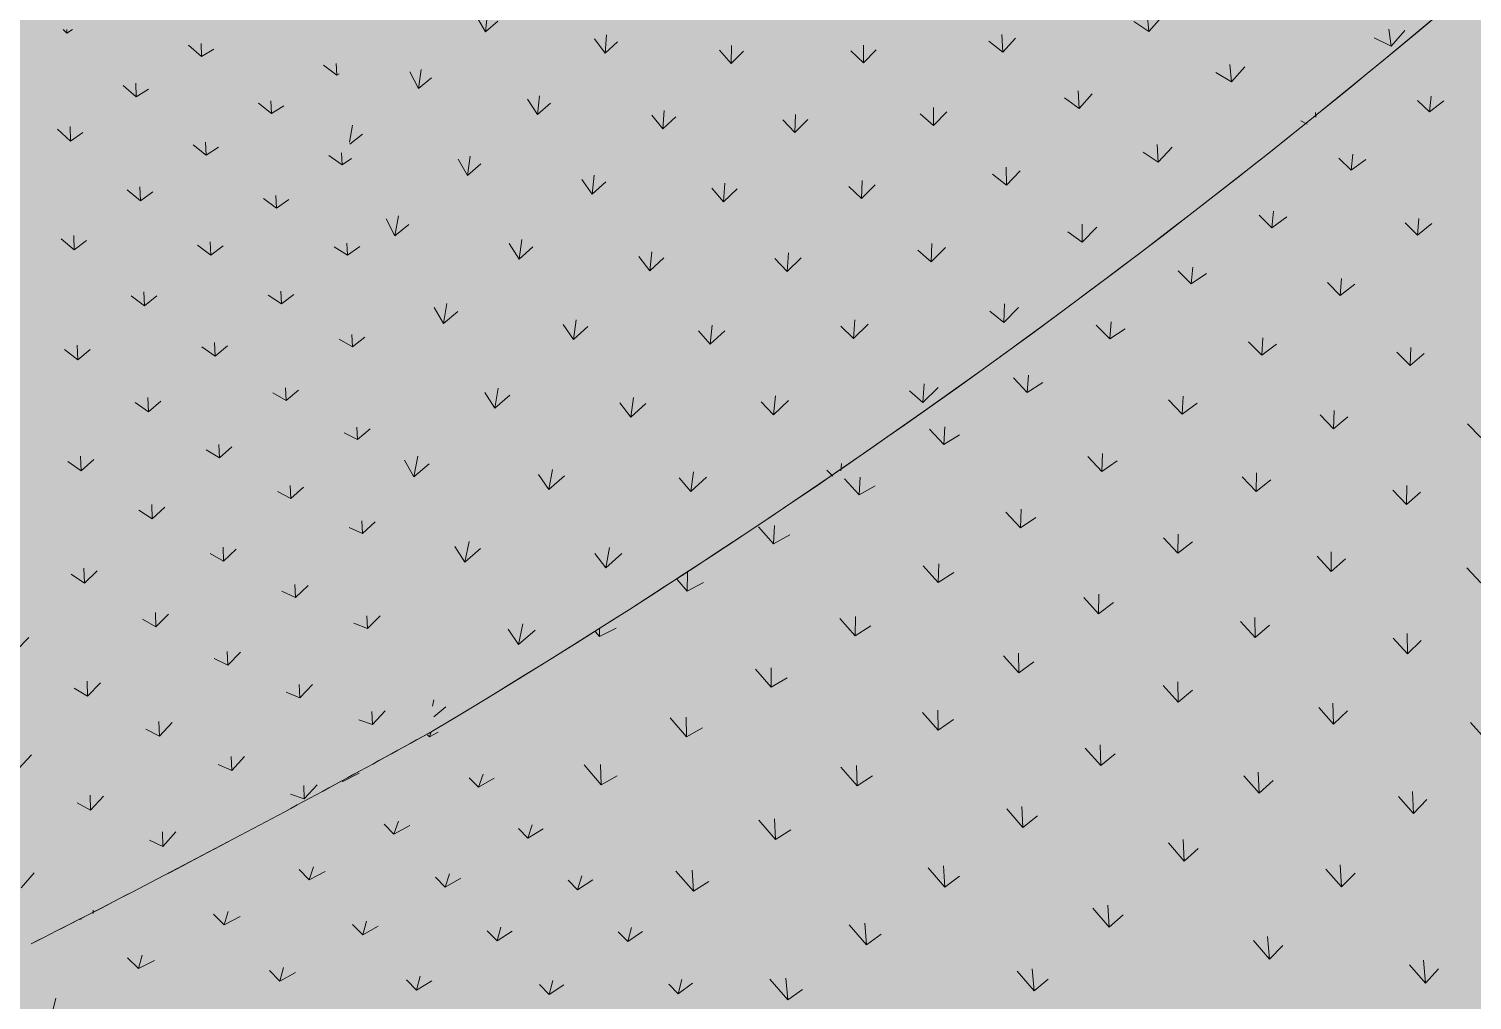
# Model space of a CAD drawing. Header units: millimetres. Extents: x 15878 to 679837, y -72324 to 391440.
# Drawn here: x 443105 to 446838, y 28008 to 30522 of the extents above; entities that cross this region are included whole.
import ezdxf

# ---------------------------------------------------------------- set-up
doc = ezdxf.new("R2010")
doc.units = ezdxf.units.MM
for name, color, linetype, lineweight in [('A-DETL-GENF', 92, 'Continuous', 5), ('A-FLOR', 192, 'Continuous', 5), ('A-FLOR-PATT', 8, 'Continuous', 5)]:
    doc.layers.add(name, color=color, linetype=linetype, lineweight=lineweight)

# ---------------------------------------------------------------- blocks, each defined once
blk = doc.blocks.new('FP_1044-E_V_A_ Plan')
at = {"layer": 'A-FLOR-PATT'}
for p, q in [((95406.8, 30510.6), (95397.2, 30519.8)), ((95406.8, 30510.6), (95406.5, 30519.8)), ((95406.8, 30510.6), (95421.6, 30519.8)), ((95755.4, 30450.2), (95721.6, 30479.4)), ((95755.4, 30450.2), (95753.8, 30483.9)), ((95755.4, 30450.2), (95787, 30468.7)), ((96104.9, 30401.5), (96070.8, 30427.4)), ((96104.9, 30401.5), (96103.1, 30432)), ((96104.9, 30401.5), (96111.1, 30405)), ((95586.4, 30345.6), (95552.6, 30375.4)), ((95586.4, 30345.6), (95585, 30381)), ((95586.4, 30345.6), (95618.2, 30365.9)), ((95936.5, 30302.9), (95902.5, 30329.5)), ((95936.5, 30302.9), (95934.8, 30335.2)), ((95936.5, 30302.9), (95968.2, 30322.2)), ((95416.5, 30231.4), (95382.7, 30262)), ((95416.5, 30231.4), (95415.2, 30268.6)), ((95416.5, 30231.4), (95448.4, 30253.5)), ((95767.3, 30194.6), (95733.3, 30221.8)), ((95767.3, 30194.6), (95765.7, 30228.6)), ((95767.3, 30194.6), (95799.1, 30215.6)), ((96118.7, 30170.1), (96116.9, 30201)), ((96118.7, 30170.1), (96084.5, 30193.9)), ((96118.7, 30170.1), (96143.4, 30185.7)), ((95597.1, 30076.7), (95563.1, 30104.7)), ((95597.1, 30076.7), (95595.7, 30112.5)), ((95597.1, 30076.7), (95629.1, 30099.5)), ((95949.3, 30057.9), (95947.6, 30090.6)), ((95949.3, 30057.9), (95915.1, 30082.5)), ((95949.3, 30057.9), (95981.2, 30079.7)), ((95425.8, 29949.5), (95391.9, 29978.1)), ((95425.8, 29949.5), (95424.6, 29987)), ((95425.8, 29949.5), (95458, 29974.1)), ((95778.9, 29936.2), (95744.7, 29961.5)), ((95778.9, 29936.2), (95777.4, 29970.6)), ((95778.9, 29936.2), (95810.9, 29959.8)), ((96132.3, 29935.8), (96098, 29957.6)), ((96132.3, 29935.8), (96130.6, 29967)), ((96132.3, 29935.8), (96164.2, 29958.3)), ((95607.5, 29805.1), (95573.3, 29831.1)), ((95607.5, 29805.1), (95606.1, 29841.3)), ((95607.5, 29805.1), (95639.7, 29830.4)), ((95961.8, 29810.1), (95927.5, 29832.6)), ((95961.8, 29810.1), (95960.2, 29843.1)), ((95961.8, 29810.1), (95993.9, 29834.4)), ((96145.7, 29698.6), (96111.2, 29718.4)), ((96145.7, 29698.6), (96144, 29730.3)), ((96145.7, 29698.6), (96177.8, 29723.7)), ((95434.9, 29664.9), (95400.8, 29691.6)), ((95434.9, 29664.9), (95433.7, 29702.8)), ((95434.9, 29664.9), (95467.3, 29691.9)), ((95790.3, 29675), (95755.9, 29698.3)), ((95790.3, 29675), (95788.8, 29709.8)), ((95790.3, 29675), (95822.5, 29701.1)), ((95617.6, 29530.8), (95616.3, 29567.3)), ((95974.1, 29559.5), (95939.6, 29580)), ((95974.1, 29559.5), (95972.5, 29592.8)), ((95974.1, 29559.5), (96006.4, 29586.3)), ((95617.6, 29530.8), (95583.3, 29554.8)), ((95617.6, 29530.8), (95650.1, 29558.5)), ((96158.9, 29458.6), (96124.2, 29476.4)), ((96158.9, 29458.6), (96157.1, 29490.6)), ((96158.9, 29458.6), (96191.1, 29486.2)), ((95801.4, 29411.1), (95766.9, 29432.4)), ((95801.4, 29411.1), (95800, 29446.2)), ((95801.4, 29411.1), (95833.9, 29439.6)), ((95443.7, 29377.6), (95409.4, 29402.4)), ((95443.7, 29377.6), (95442.5, 29415.8)), ((95443.7, 29377.6), (95476.4, 29407)), ((95986.2, 29306), (95951.5, 29324.6)), ((95986.2, 29306), (95984.6, 29339.8)), ((95986.2, 29306), (96018.7, 29335.3)), ((95627.5, 29253.7), (95592.9, 29275.8)), ((95627.5, 29253.7), (95626.2, 29290.6)), ((95627.5, 29253.7), (95660.2, 29283.9)), ((96171.8, 29215.8), (96136.9, 29231.5)), ((96171.8, 29215.8), (96170.1, 29248.1)), ((96171.8, 29215.8), (96204.2, 29245.9)), ((95812.3, 29144.3), (95777.6, 29163.7)), ((95812.3, 29144.3), (95810.9, 29179.9)), ((95812.3, 29144.3), (95845, 29175.3)), ((95452.2, 29087.5), (95451.1, 29126.1)), ((95452.2, 29087.5), (95485.1, 29119.3)), ((95452.2, 29087.5), (95417.6, 29110.4)), ((95998, 29049.7), (95996.5, 29083.9)), ((95998, 29049.7), (96030.7, 29081.5)), ((95998, 29049.7), (95963.1, 29066.3)), ((95637, 28973.9), (95635.8, 29011.1)), ((95637, 28973.9), (95670, 29006.5)), ((95637, 28973.9), (95602.3, 28994.1)), ((96184.5, 28970.1), (96149.5, 28983.9)), ((96184.5, 28970.1), (96182.8, 29002.8)), ((96184.5, 28970.1), (96217.2, 29002.7)), ((95275.5, 28912.7), (95308.7, 28946.1)), ((95822.9, 28874.8), (95821.5, 28910.7)), ((95822.9, 28874.8), (95855.8, 28908.3)), ((95822.9, 28874.8), (95788, 28892.3)), ((95460.4, 28794.8), (95459.3, 28833.7)), ((95460.4, 28794.8), (95493.6, 28829)), ((96009.6, 28790.6), (96008, 28825.1)), ((96009.6, 28790.6), (96042.5, 28824.9)), ((95460.4, 28794.8), (95425.6, 28815.8)), ((96009.6, 28790.6), (95974.5, 28805.3)), ((96197, 28721.5), (96195.3, 28754.6)), ((96197, 28721.5), (96229.8, 28756.7)), ((95646.3, 28691.3), (95611.4, 28709.6)), ((95646.3, 28691.3), (95645.1, 28728.9)), ((95646.3, 28691.3), (95679.5, 28726.4)), ((96197, 28721.5), (96161.8, 28733.3)), ((95282.2, 28607.2), (95315.7, 28643)), ((95833.2, 28602.5), (95831.9, 28638.8)), ((95833.2, 28602.5), (95866.4, 28638.5)), ((95833.2, 28602.5), (95798.1, 28618.1)), ((96020.9, 28528.8), (96019.4, 28563.6)), ((96020.9, 28528.8), (96054, 28565.6)), ((95468.3, 28499.3), (95467.2, 28538.6)), ((95468.3, 28499.3), (95501.8, 28535.9)), ((96020.9, 28528.8), (95985.6, 28541.4)), ((95468.3, 28499.3), (95433.3, 28518.4)), ((95655.3, 28406), (95620.2, 28422.4)), ((95655.3, 28406), (95654.2, 28444)), ((95655.3, 28406), (95688.8, 28443.5)), ((95288.6, 28299.1), (95322.4, 28337.2)), ((95475.1, 28232.6), (95474.9, 28240.8)), ((95444.1, 28216.7), (95440.7, 28218.4))]:
    blk.add_line(p, q, dxfattribs=at)
blk = doc.blocks.new('FP_1045-E_V_A_ Plan')
at = {"layer": 'A-FLOR-PATT'}
for p, q in [((96489.8, 30514), (96465.5, 30555)), ((96489.8, 30514), (96494.9, 30562.3)), ((96489.8, 30514), (96521.6, 30541.6)), ((98205.7, 30515.2), (98166.5, 30540.4)), ((98205.7, 30515.2), (98201.3, 30559.3)), ((98205.7, 30515.2), (98238.8, 30552.6)), ((96798.9, 30458.3), (96802.2, 30505.8)), ((97827.8, 30461.7), (97825.3, 30506.6)), ((98832.4, 30477.2), (98826.1, 30520.8)), ((98832.4, 30477.2), (98867.6, 30517.8)), ((96798.9, 30458.3), (96771.7, 30495.9)), ((96798.9, 30458.3), (96831, 30488.2)), ((97124.8, 30432), (97094.7, 30466.3)), ((97124.8, 30432), (97126.2, 30478.6)), ((97124.8, 30432), (97157.1, 30463.9)), ((97467.6, 30433.5), (97434.6, 30464.7)), ((97467.6, 30433.5), (97467.1, 30479.3)), ((97467.6, 30433.5), (97500.2, 30467.4)), ((97827.8, 30461.7), (97791.7, 30489.8)), ((97827.8, 30461.7), (97860.6, 30497.4)), ((98832.4, 30477.2), (98788.6, 30498.4)), ((98419.2, 30384.7), (98414.9, 30429.1)), ((96316.6, 30367.2), (96293.7, 30410.3)), ((96316.6, 30367.2), (96323.6, 30416.8)), ((96316.6, 30367.2), (96349.6, 30394.7)), ((98419.2, 30384.7), (98378.5, 30408.7)), ((98419.2, 30384.7), (98454, 30423.7)), ((98024.8, 30315.9), (98022.4, 30361.1)), ((98024.8, 30315.9), (98059.2, 30353.2)), ((96624.1, 30299.9), (96598.4, 30339.4)), ((96624.1, 30299.9), (96629.3, 30348.6)), ((96624.1, 30299.9), (96657.4, 30329.5)), ((97648.5, 30271.8), (97648.1, 30317.8)), ((98024.8, 30315.9), (97987.2, 30342.7)), ((96948.5, 30262.5), (96919.9, 30298.6)), ((96948.5, 30262.5), (96951.9, 30310.3)), ((96948.5, 30262.5), (96982.1, 30294.2)), ((97289.9, 30253.5), (97258.4, 30286.4)), ((97289.9, 30253.5), (97291.4, 30300.4)), ((97289.9, 30253.5), (97323.7, 30287.2)), ((97648.5, 30271.8), (97614, 30301.6)), ((97648.5, 30271.8), (97682.6, 30307.3)), ((98614.7, 30274.8), (98598.5, 30283.6)), ((98637.6, 30293.2), (98636.5, 30305.4)), ((96138.3, 30228.5), (96146, 30272.6)), ((96139.1, 30223.3), (96171.2, 30248.9)), ((98229.5, 30176.9), (98190.5, 30202.4)), ((98229.5, 30176.9), (98227.3, 30222.3)), ((98229.5, 30176.9), (98265.6, 30215.8)), ((96442.9, 30142.5), (96418.7, 30184)), ((96442.9, 30142.5), (96450, 30192.5)), ((96442.9, 30142.5), (96477.4, 30172)), ((97837, 30117.1), (97836.7, 30163.3)), ((96765.7, 30093.9), (96738.6, 30131.9)), ((96765.7, 30093.9), (96771, 30142.9)), ((97462.5, 30082.4), (97464.1, 30129.6)), ((97837, 30117.1), (97801.1, 30145.5)), ((97837, 30117.1), (97872.7, 30154.3)), ((96765.7, 30093.9), (96800.5, 30125.4)), ((97105.5, 30074.3), (97075.5, 30109)), ((97105.5, 30074.3), (97108.9, 30122.4)), ((97105.5, 30074.3), (97140.5, 30107.8)), ((97462.5, 30082.4), (97429.5, 30114)), ((97462.5, 30082.4), (97497.9, 30117.9)), ((96255.4, 29986.1), (96232.7, 30029.6)), ((96255.4, 29986.1), (96264.4, 30037.4)), ((96255.4, 29986.1), (96291.1, 30015.4)), ((98033.1, 29969.3), (98033, 30015.8)), ((98033.1, 29969.3), (97995.8, 29996.5)), ((98033.1, 29969.3), (98070.5, 30008.2)), ((96576.4, 29926), (96550.8, 29966)), ((96576.4, 29926), (96583.6, 29976.3)), ((96576.4, 29926), (96612.4, 29957.5)), ((96914.5, 29895.7), (96919.9, 29945)), ((97269.8, 29893.6), (97273.4, 29942)), ((97642.5, 29918.6), (97608.2, 29948.8)), ((97642.5, 29918.6), (97644.2, 29966)), ((97642.5, 29918.6), (97679.5, 29955.8)), ((96914.5, 29895.7), (96886, 29932.2)), ((96914.5, 29895.7), (96950.8, 29929.1)), ((97269.8, 29893.6), (97238.4, 29926.9)), ((97269.8, 29893.6), (97306.4, 29929)), ((96380.9, 29758.9), (96356.8, 29800.9)), ((96380.9, 29758.9), (96390, 29810.5)), ((96380.9, 29758.9), (96418.1, 29790.2)), ((97830.2, 29761.8), (97794.4, 29790.7)), ((97830.2, 29761.8), (97832, 29809.6)), ((97830.2, 29761.8), (97868.7, 29800.7)), ((96717.2, 29717.6), (96690.2, 29756.1)), ((96717.2, 29717.6), (96724.5, 29768.2)), ((97070.7, 29705.2), (97076.2, 29754.8)), ((97441.5, 29720.4), (97445.2, 29769)), ((97441.5, 29720.4), (97479.7, 29757.5)), ((96717.2, 29717.6), (96754.7, 29751)), ((97070.7, 29705.2), (97040.8, 29740.3)), ((97070.7, 29705.2), (97108.5, 29740.5)), ((97441.5, 29720.4), (97408.8, 29752.3)), ((97620.8, 29554.5), (97624.6, 29603.4)), ((96513.6, 29540), (96488.2, 29580.4)), ((96513.6, 29540), (96522.8, 29591.9)), ((96513.6, 29540), (96552.3, 29573.3)), ((96865.2, 29517.1), (96872.6, 29568)), ((97234.2, 29522.4), (97239.8, 29572.3)), ((97620.8, 29554.5), (97586.6, 29585)), ((97620.8, 29554.5), (97660.5, 29593.3)), ((96865.2, 29517.1), (96836.9, 29554.1)), ((96865.2, 29517.1), (96904.2, 29552.4)), ((97234.2, 29522.4), (97202.9, 29556.1)), ((97234.2, 29522.4), (97273.5, 29559.5)), ((96304, 29362.7), (96280, 29405.2)), ((96304, 29362.7), (96315, 29416)), ((96304, 29362.7), (96343.7, 29396)), ((96653.5, 29329.3), (96662.9, 29381.5)), ((97388.3, 29363.6), (97372.5, 29379.4)), ((97408.6, 29377.4), (97410.8, 29397.2)), ((96653.5, 29329.3), (96626.8, 29368.2)), ((96653.5, 29329.3), (96693.7, 29364.5)), ((97020.5, 29324.5), (96990.8, 29360)), ((97020.5, 29324.5), (97028, 29375.6)), ((97020.5, 29324.5), (97061, 29361.6)), ((96435.8, 29141.5), (96447, 29195)), ((96435.8, 29141.5), (96410.6, 29182.3)), ((96435.8, 29141.5), (96477.1, 29176.7)), ((96800.7, 29126.5), (96772.6, 29163.9)), ((96800.7, 29126.5), (96810.1, 29179)), ((96800.7, 29126.5), (96842.4, 29163.7)), ((96574.9, 28928.4), (96586.2, 28982.3)), ((96574.9, 28928.4), (96548.3, 28967.8)), ((96574.9, 28928.4), (96617.7, 28965.6)), ((96352.3, 28768.4), (96356.3, 28785.4)), ((96356.3, 28741.2), (96387, 28767.3))]:
    blk.add_line(p, q, dxfattribs=at)
blk = doc.blocks.new('FP_1055-E_V_A_ Plan')
at = {"layer": 'A-FLOR-PATT'}
for p, q in [((96344.4, 28689.8), (96339.4, 28695)), ((96344.4, 28689.8), (96366.9, 28701.7)), ((96344.4, 28689.8), (96348.3, 28699.9)), ((96120.9, 28574), (96162.9, 28595.6)), ((96120.9, 28574), (96120.2, 28574.8)), ((96120.9, 28574), (96121.5, 28575.5)), ((96471.3, 28559), (96447.4, 28583.7)), ((96471.3, 28559), (96483.4, 28592.7)), ((96471.3, 28559), (96512.2, 28582.1)), ((96252.7, 28437.6), (96227.9, 28463.3)), ((96252.7, 28437.6), (96264.3, 28471.6)), ((96252.7, 28437.6), (96293.8, 28460.1)), ((96599.1, 28427), (96575, 28451.9)), ((96599.1, 28427), (96610.4, 28461.6)), ((96599.1, 28427), (96639.1, 28451.3)), ((96033.5, 28319.1), (96007.7, 28345.7)), ((96033.5, 28319.1), (96044.5, 28353.4)), ((96033.5, 28319.1), (96074.7, 28341.1)), ((96385.6, 28300.1), (96396.3, 28334.9)), ((96385.6, 28300.1), (96360.6, 28326)), ((96385.6, 28300.1), (96425.6, 28323.6)), ((96727.8, 28293.9), (96703.6, 28318.9)), ((96727.8, 28293.9), (96738.4, 28329.4)), ((96727.8, 28293.9), (96766.9, 28319.2)), ((95813.4, 28203.3), (95786.5, 28230.6)), ((95813.4, 28203.3), (95823.7, 28237.7)), ((95813.4, 28203.3), (95854.8, 28224.8)), ((96172, 28177), (96145.9, 28203.7)), ((96172, 28177), (96182, 28212)), ((96172, 28177), (96212, 28199.8)), ((96519.5, 28161.7), (96494.3, 28187.7)), ((96519.5, 28161.7), (96529.3, 28197.3)), ((96519.5, 28161.7), (96558.5, 28186.1)), ((96857.5, 28159.6), (96833.1, 28184.9)), ((96857.5, 28159.6), (96867.3, 28196)), ((96857.5, 28159.6), (96895.7, 28186)), ((95592.2, 28089.7), (95564.1, 28117.8)), ((95592.2, 28089.7), (95601.8, 28124.4)), ((95592.2, 28089.7), (95633.8, 28110.8)), ((95957.9, 28057.1), (95930.7, 28084.6)), ((95957.9, 28057.1), (95967.2, 28092.2)), ((95957.9, 28057.1), (95998.1, 28079.4)), ((96311.6, 28034.1), (96285.3, 28061)), ((96311.6, 28034.1), (96320.6, 28069.7)), ((96311.6, 28034.1), (96350.5, 28057.7)), ((96654.4, 28022.3), (96629, 28048.5)), ((96654.4, 28022.3), (96663.4, 28058.6)), ((96654.4, 28022.3), (96692.4, 28047.6)), ((96988.1, 28024.2), (96963.6, 28049.6)), ((96988.1, 28024.2), (96997.2, 28061.4)), ((96988.1, 28024.2), (97025.4, 28051.6)), ((95369.8, 27978.1), (95378.7, 28013.1))]:
    blk.add_line(p, q, dxfattribs=at)
blk = doc.blocks.new('FP_1056-E_V_A_ Plan')
at = {"layer": 'A-FLOR-PATT'}
for p, q in [((98931.1, 30306.6), (98900.3, 30336.4)), ((98931.1, 30306.6), (98936, 30347.8)), ((98931.1, 30306.6), (98968.7, 30335.2)), ((98728.8, 30155.7), (98697, 30186.6)), ((98728.8, 30155.7), (98733.4, 30197.3)), ((98728.8, 30155.7), (98767, 30183.8)), ((98523.5, 30007.1), (98490.6, 30039.5)), ((98523.5, 30007.1), (98527.7, 30049.4)), ((98523.5, 30007.1), (98562.2, 30034.8)), ((98900.7, 29988), (98868.2, 30019.8)), ((98900.7, 29988), (98904.1, 30031.2)), ((98900.7, 29988), (98937.8, 30017.5)), ((98315.3, 29861.5), (98319.2, 29904.6)), ((98315.3, 29861.5), (98281.5, 29895.5)), ((98315.3, 29861.5), (98354.5, 29888.6)), ((98700.6, 29831.5), (98667.2, 29864.8)), ((98700.6, 29831.5), (98703.7, 29875.6)), ((98700.6, 29831.5), (98738.4, 29860.7)), ((98104.4, 29719.3), (98069.6, 29755.1)), ((98104.4, 29719.3), (98108, 29763.1)), ((98104.4, 29719.3), (98144.1, 29745.7)), ((98497.7, 29676.9), (98500.5, 29721.9)), ((98497.7, 29676.9), (98463.2, 29712)), ((98497.7, 29676.9), (98535.9, 29705.7)), ((98881, 29650.7), (98846.9, 29685)), ((98881, 29650.7), (98883, 29696.7)), ((98881, 29650.7), (98917.8, 29681.6)), ((97890.9, 29580.7), (97855.1, 29618.3)), ((97890.9, 29580.7), (97894.1, 29625.3)), ((97890.9, 29580.7), (97931.1, 29606.4)), ((98292, 29524.9), (98294.5, 29570.8)), ((98292, 29524.9), (98256.6, 29561.8)), ((98292, 29524.9), (98330.8, 29553.2)), ((98683.2, 29486.6), (98684.9, 29533.7)), ((97674.8, 29445.9), (97677.6, 29491.5)), ((98683.2, 29486.6), (98648.2, 29522.7)), ((98683.2, 29486.6), (98720.5, 29517.3)), ((99064.5, 29464.4), (99029.9, 29499.8)), ((97674.8, 29445.9), (97637.9, 29485.6)), ((97674.8, 29445.9), (97715.5, 29470.9)), ((98083.9, 29375.9), (98085.9, 29422.8)), ((98083.9, 29375.9), (98047.4, 29414.8)), ((98083.9, 29375.9), (98123.1, 29403.6)), ((97456.2, 29315.3), (97418.2, 29357)), ((97456.2, 29315.3), (97458.6, 29361.7)), ((98482.9, 29324.4), (98446.8, 29362.4)), ((98482.9, 29324.4), (98484.2, 29372.5)), ((98482.9, 29324.4), (98520.6, 29354.6)), ((97456.2, 29315.3), (97497.3, 29339.4)), ((98872, 29290.4), (98836.3, 29327.6)), ((98872, 29290.4), (98872.5, 29339.6)), ((98872, 29290.4), (98908.3, 29322.9)), ((97873.4, 29230.3), (97835.9, 29271.2)), ((97873.4, 29230.3), (97875, 29278.2)), ((97234.9, 29188.8), (97195.8, 29232.7)), ((97234.9, 29188.8), (97236.9, 29236.2)), ((97873.4, 29230.3), (97913, 29257.3)), ((97234.9, 29188.8), (97276.6, 29212.2)), ((98280.2, 29164.6), (98243.1, 29204.7)), ((98280.2, 29164.6), (98281.1, 29213.8)), ((98280.2, 29164.6), (98318.4, 29194.4)), ((98677, 29117.6), (98640.4, 29156.8)), ((98677, 29117.6), (98677.2, 29168)), ((97660.7, 29088.6), (97622, 29131.6)), ((97660.7, 29088.6), (97661.8, 29137.4)), ((98677, 29117.6), (98713.7, 29149.8)), ((99064, 29088), (99027.7, 29126.4)), ((97011.1, 29066.7), (96985, 29096.4)), ((97011.1, 29066.7), (97012.5, 29114.3)), ((97011.1, 29066.7), (97053.3, 29089.2)), ((97660.7, 29088.6), (97700.7, 29114.8)), ((98075.5, 29008), (98037.3, 29050.2)), ((98075.5, 29008), (98075.9, 29058.3)), ((98075.5, 29008), (98114, 29037.1)), ((96784.6, 28948.8), (96827.3, 28970.6)), ((97445.8, 28950.9), (97406, 28996.1)), ((97445.8, 28950.9), (97446.3, 29000.7)), ((97445.8, 28950.9), (97486.2, 28976.4)), ((98480, 28946.9), (98442.3, 28988.2)), ((98480, 28946.9), (98479.6, 28998.4)), ((98480, 28946.9), (98517.1, 28978.7)), ((96784.6, 28948.8), (96773.9, 28961.1)), ((96784.6, 28948.8), (96784.9, 28968)), ((98874.5, 28904.3), (98837.2, 28944.8)), ((98874.5, 28904.3), (98873.4, 28957)), ((98874.5, 28904.3), (98910.2, 28938.6)), ((97868.9, 28855.1), (97829.6, 28899.4)), ((97868.9, 28855.1), (97868.7, 28906.3)), ((97228.8, 28817.7), (97187.7, 28864.9)), ((97228.8, 28817.7), (97228.7, 28868.3)), ((97868.9, 28855.1), (97907.8, 28883.5)), ((97228.8, 28817.7), (97269.7, 28842.4)), ((98281.2, 28779.1), (98242.4, 28822.5)), ((98281.2, 28779.1), (98280.3, 28831.7)), ((98281.2, 28779.1), (98318.6, 28810.3)), ((97660.7, 28706.4), (97620.1, 28752.7)), ((97660.7, 28706.4), (97659.8, 28758.4)), ((98683.2, 28722.5), (98644.8, 28765)), ((98683.2, 28722.5), (98681.6, 28776.4)), ((98683.2, 28722.5), (98719.2, 28756.4)), ((97009.8, 28689.2), (96967.2, 28738.4)), ((97009.8, 28689.2), (97009, 28740.6)), ((97009.8, 28689.2), (97051, 28713)), ((97660.7, 28706.4), (97699.8, 28733.9)), ((99075.3, 28684.5), (99037.4, 28726.3)), ((98081, 28614.9), (98041, 28660.5)), ((98081, 28614.9), (98079.4, 28668.5)), ((98081, 28614.9), (98118.7, 28645.4)), ((96788.8, 28565.6), (96744.6, 28616.6)), ((96788.8, 28565.6), (96787.1, 28617.6)), ((97450.9, 28562.3), (97408.9, 28610.7)), ((97450.9, 28562.3), (97449.2, 28615.2)), ((98490.6, 28543.4), (98488.3, 28598.4)), ((96788.8, 28565.6), (96830.4, 28588.4)), ((97450.9, 28562.3), (97490.4, 28588.9)), ((98490.6, 28543.4), (98451.1, 28588.1)), ((98490.6, 28543.4), (98526.8, 28576.7)), ((98890, 28491.3), (98851, 28535.2)), ((98890, 28491.3), (98887.1, 28547.7)), ((98890, 28491.3), (98924.8, 28527.4)), ((97879.7, 28455.1), (97838.3, 28502.7)), ((97879.7, 28455.1), (97877.3, 28509.5)), ((97879.7, 28455.1), (97917.5, 28484.7)), ((97239.8, 28423.4), (97196.3, 28473.7)), ((97239.8, 28423.4), (97237.2, 28476.9)), ((97239.8, 28423.4), (97279.5, 28449)), ((98297.1, 28368), (98256.3, 28414.8)), ((98297.1, 28368), (98294, 28424)), ((98297.1, 28368), (98333.4, 28400.6)), ((97027.5, 28290.1), (96982.3, 28342.2)), ((97027.5, 28290.1), (97023.9, 28344.1)), ((97677.5, 28300.4), (97634.7, 28350)), ((97677.5, 28300.4), (97674.2, 28355.5)), ((98703.8, 28300.9), (98663.6, 28346.9)), ((98703.8, 28300.9), (98700.2, 28358.3)), ((98703.8, 28300.9), (98738.8, 28336.4)), ((97027.5, 28290.1), (97067.4, 28314.7)), ((97677.5, 28300.4), (97715.5, 28329)), ((98103, 28197.3), (98060.8, 28246.1)), ((98103, 28197.3), (98099.1, 28254)), ((98103, 28197.3), (98139.4, 28228.9)), ((97474.8, 28151.5), (97430.3, 28202.9)), ((97474.8, 28151.5), (97470.4, 28207.1)), ((97474.8, 28151.5), (97512.8, 28178.9)), ((98517.3, 28114.4), (98475.7, 28162.5)), ((98517.3, 28114.4), (98512.7, 28172.7)), ((98517.3, 28114.4), (98552.3, 28149.1)), ((98921, 28051.7), (98915.9, 28111.5)), ((97908.8, 28032.1), (97865.1, 28082.9)), ((97908.8, 28032.1), (97903.8, 28089.4)), ((98921, 28051.7), (98879.9, 28099)), ((98921, 28051.7), (98954.6, 28089.3)), ((97271.6, 28009.1), (97225.4, 28062.2)), ((97271.6, 28009.1), (97266.1, 28065)), ((97908.8, 28032.1), (97945.2, 28062.6)), ((97271.6, 28009.1), (97309.7, 28035.3))]:
    blk.add_line(p, q, dxfattribs=at)

msp = doc.modelspace()

# ---------------------------------------------------------------- hatches: boundary and pattern name
at = {"layer": 'A-DETL-GENF'}
h = msp.add_hatch(dxfattribs=at)
h.set_pattern_fill('FP_3711', color=8, style=0, pattern_type=2)
h.set_pattern_definition([(45, (347796.4, 0), (6e-14, 898.0256), [635, -635]), (45, (347628.05, 168.4), (6e-14, 898.0256), [635, -635]), (45, (347459.7, 336.75), (6e-14, 898.0256), [635, -635]), (135, (347459.7, 449), (-898.0256, 6e-14), [635, -635]), (135, (347628.05, 617.4), (-898.0256, 6e-14), [635, -635]), (135, (347796.4, 785.8), (-898.0256, 6e-14), [635, -635])])
h.paths.add_polyline_path([(470731.3, -32952.9), (472422.9, -32952.9), (472422.9, 72418.5), (450127.6, 65063.8), (449608.8, 64861.8), (449243, 64705.3), (449007.3, 64599.2), (448609.5, 64404.3), (448285.6, 64234.4), (447768.9, 63936.8), (447573.2, 63818.2), (447147.4, 63539.2), (446828.8, 63316.1), (446573.5, 63128.2), (446127.7, 62773.3), (445922.6, 62601.2), (445644.1, 62355.1), (445235.3, 61965.1), (444960.8, 61685.3), (444683.8, 61385.6), (444419.1, 61081.5), (444246.9, 60874.9), (443947.9, 60490.9), (443745.4, 60215.5), (443436.6, 59762.2), (443265.8, 59494.8), (443110.6, 59240.9), (442882.6, 58837.9), (442720.2, 58532.6), (442465.7, 58004.9), (442338.8, 57721.1), (442216, 57429.6), (442015, 56895.9), (441935.7, 56671), (441935.7, 48907.7), (441851, 48907.7), (441851, 39485.5), (442546.2, 39512), (443366.4, 39495.4), (443696.1, 39504.4), (443946.5, 39496.7), (444137.5, 39476.3), (444610.8, 39470.9), (445037.9, 39431.8), (445736, 39352.8), (446007.9, 39308.2), (446895.9, 39209.8), (447642.3, 39151.4), (448139.3, 39103.8), (448503.2, 39090), (448980.1, 39083.3), (449158.7, 39088.9), (449425.8, 39109.1), (449998.2, 39229.7), (450413.6, 39370.4), (450737.5, 39525.2), (451374.9, 39982.4), (451762.9, 40343.8), (452055.8, 40644.8), (452156.1, 40761.7), (452341, 41006), (452583.1, 41324.8), (452773.2, 41598.4), (453108.6, 42174.7), (453841.2, 43425.6), (453900.5, 43527.3), (454226.3, 44009.8), (454620.7, 44526.3), (454843, 44796.3), (455027.1, 45007.5), (455846.2, 45821.2), (456578.3, 46390.3), (456696.3, 46473.8), (457052.7, 46715), (457278.4, 46852.9), (457842.3, 47168.8), (458058.9, 47275.4), (458407.4, 47419.5), (458672.2, 47529.9), (459047.5, 47673.9), (459506.2, 47823.2), (459999.4, 47966.1), (460976.4, 48247.9), (461363.1, 48370.2), (461911.2, 48549.2), (462057.3, 48601.1), (462449.2, 48752.2), (463513.1, 49253.4), (463943.1, 49477.9), (464335.4, 49696.8), (464938.7, 50046), (465249, 50245.1), (465395.6, 50347.6), (465749.2, 50580.6), (466388, 51021.2), (467139.9, 51564.5), (467800.2, 52055.6), (468534.9, 52605.4), (469435.7, 51412.3), (467961.3, 50306.1), (467503.4, 49974.1), (467038.3, 49648.5), (466935.1, 49574), (466609.3, 49351), (466224.1, 49095.5), (465378.9, 48570.5), (464928.3, 48308.2), (464518.8, 48084.5), (464007.6, 47823.9), (463676.7, 47669), (463448.6, 47561.1), (463222.7, 47454.3), (462424.9, 47142.3), (461272.6, 46775.4), (459780.9, 46333.7), (459289.4, 46162), (458969.7, 46041.5), (458833.6, 45982.1), (458560.3, 45839.5), (458395.2, 45761.9), (458066, 45575.8), (457780.8, 45398.5), (457656.7, 45313.3), (457261.8, 45031.8), (456961.1, 44788.6), (456487.3, 44354.6), (456028.8, 43856.6), (455416.3, 43065.1), (454927.2, 42316.5), (454404.6, 41419.1), (454181.5, 41039.1), (453873.5, 40555.1), (453453.2, 39989.1), (453218.4, 39697.2), (453037.9, 39498.5), (452735.3, 39211.7), (452476.4, 38957.9), (452071.5, 38635.7), (451716.2, 38390.2), (451238.1, 38117.8), (450780.1, 37916.1), (450410.4, 37792.4), (449931, 37675.2), (449529.9, 37616.4), (449175.9, 37589.1), (448354.6, 37593.9), (448197.5, 37601.9), (447097.7, 37686.4), (444866.6, 37940.7), (444473.7, 37976), (444246.9, 37988.8), (443921.2, 38000.1), (443330.6, 38011.5), (442572.8, 38005.9), (441851, 37984.9), (441851, 31007.5), (440451, 31007.5), (440455.3, 4653.3), (441260.5, 4669.2), (441798.8, 4693.4), (442334.3, 4729), (442898.4, 4779), (443441.2, 4839.4), (443982.9, 4911.6), (444520.1, 4995.1), (445061.9, 5091.6), (445594.1, 5198.4), (446131.5, 5318.4), (446654.8, 5447.4), (447164.8, 5584.7), (447684.6, 5736.7), (448172.9, 5890.6), (448691.6, 6066.3), (449192.8, 6248.3), (449699.4, 6444.6), (450193.6, 6648.5), (450437.2, 6746.7), (451031.1, 5375.9), (450267.2, 5056.8), (449745.6, 4853.8), (449212.3, 4659.4), (448687.2, 4480.5), (448152.1, 4310.8), (447612.2, 4152.1), (447056.9, 4001.9), (446511.2, 3866.9), (445960.1, 3743), (445408.6, 3631.4), (444855.5, 3531.7), (444314.6, 3445.9), (443740.4, 3367.4), (443181, 3303.3), (442631.2, 3252), (442057.4, 3210.9), (441505.5, 3183.2), (440931.8, 3166.7), (440321.9, 3161.5), (414788.5, 3157.5), (414786, -8479.8), (405943.8, -8310.5), (400000.4, -9297.7), (399575.3, -9399), (399293.7, -9479.6), (399012.1, -9572.2), (398740.1, -9673.5), (398483.4, -9780.1), (398204.2, -9908.9), (397995.2, -10014.3), (397745, -10151.5), (397497.3, -10299.9), (397229.2, -10475.8), (396479.5, -10988.6), (396245.9, -11136.9), (395831.6, -11385), (395497.1, -11572.3), (395075.7, -11792), (394688.2, -11979.1), (394299.8, -12152.8), (393900, -12317.7), (393503.4, -12467.8), (393091.5, -12609.9), (392684.7, -12737), (392271.1, -12853), (391852.1, -12957.3), (391438.9, -13047.5), (391065.4, -13118.4), (390659.7, -13184), (390265.9, -13236.7), (389781.6, -13286), (389371.2, -13315.4), (388906.8, -13334.5), (388552, -13339.7), (388026.1, -13330.3), (387609.8, -13309.8), (387177.1, -13275.9), (386903.1, -13248.9), (386403, -13183), (385926.3, -13104.2), (385623.5, -13044.4), (384774.1, -12782.6), (384138.4, -12571.7), (383532.7, -12357.8), (382929, -12131.8), (382340.9, -11899.1), (381731.2, -11644.4), (381142.5, -11385.3), (380838.3, -11247.8), (381048.4, -10794.1), (380666.3, -10614.8), (380371.6, -10491.5), (380049, -10372), (379748.2, -10274.1), (379454.2, -10190.8), (379136.5, -10114), (378875.1, -10060.7), (378527.9, -10004.1), (378209.2, -9965.5), (378012.3, -9946.8), (377688.9, -9928.7), (377328.7, -9924.1), (376989.7, -9934.2), (376682.2, -9955.4), (376456.9, -9977.2), (376144.5, -10019.7), (375833.9, -10074.4), (375525.7, -10141.2), (375214.5, -10221.6), (374899.5, -10316.8), (374587.4, -10425.1), (374209.1, -10576.7), (373973.5, -10681.5), (373672.7, -10829.5), (373376.7, -10990.7), (373085.8, -11165.2), (372848, -11320.2), (372673.8, -11440.1), (372421.1, -11628.9), (372176, -11827.3), (371885.8, -12085.3), (371637.4, -12326.1), (371396.6, -12580.4), (371278.2, -12711.6), (371076, -12953.7), (370883.5, -13203.4), (370700.9, -13460.5), (370528.3, -13724.5), (370366.2, -13995), (370214.8, -14271.6), (370062.1, -14580), (369710.5, -15352.1), (369541.8, -15737.6), (369238.1, -16478), (369062.3, -16926.6), (368799.2, -17645.8), (368541.6, -18404.6), (368427.9, -18754.5), (368193.2, -19539.8), (368018.1, -20174.2), (367863.3, -20780.8), (367713.6, -21420.5), (367557.9, -22157.4), (367488.6, -22506.7), (367375.5, -23141.8), (367274.9, -23778.9), (367187, -24417.9), (367111.6, -25058.6), (367049, -25700.5), (366997.8, -26362.9), (366961.7, -26987.6), (366937.1, -27632.2), (366925.2, -28277.1), (366926, -28922.1), (366943.3, -29657.9), (366967.9, -30245), (367009.7, -30915.8), (367056.6, -31498.3), (367120.9, -32140.2), (367222.1, -32952.9), (470674.9, -32952.9)], flags=0)
h.paths.add_polyline_path([(367915.3, -28878.3), (367856.8, -28872.5), (367780.6, -28844.8), (367748.7, -28827.7), (367703.2, -28790.4), (367665.9, -28745), (367638.2, -28693.1), (367621.1, -28636.8), (367615.3, -28578.3), (367621.1, -28519.8), (367638.2, -28463.5), (367665.9, -28411.6), (367703.2, -28366.2), (367748.7, -28328.9), (367800.5, -28301.1), (367856.8, -28284.1), (367915.3, -28278.3), (367973.9, -28284.1), (368030.1, -28301.1), (368082, -28328.9), (368127.5, -28366.2), (368164.8, -28411.6), (368199.1, -28485.3), (368209.6, -28519.8), (368215.3, -28578.3), (368209.6, -28636.8), (368192.5, -28693.1), (368164.8, -28745), (368127.5, -28790.4), (368082, -28827.7), (368030.1, -28855.5), (367973.9, -28872.5)], flags=0)
h.paths.add_polyline_path([(359718.7, -15476.7), (359902.5, -14933), (360130.2, -14297.2), (360369.3, -13665.6), (360619.7, -13038.4), (360881.4, -12415.7), (361284.6, -11506.1), (362031, -9822.6), (362354, -9083.4), (363100, -7325.7), (363657.2, -5979.1), (364083.2, -4930.2), (364742.1, -3260.3), (365148, -2210.4), (365836.6, -371.2), (366351.9, 1045.2), (366762.7, 2201.2), (367169.2, 3370.3), (367644.4, 4776.1), (368235.5, 6586.8), (368651, 7898.1), (368997.5, 9017.2), (369424.1, 10438.5), (369838.6, 11863.4), (370336.3, 13644.3), (370527.5, 14350), (370802.2, 15411.5), (371065, 16475.9), (371315.8, 17543.3), (371554.6, 18613.4), (371797.3, 19766.6), (371995.9, 20761.4), (372198.4, 21838.9), (372388.7, 22918.7), (372566.9, 24000.6), (372732.9, 25084.4), (372886.7, 26169.9), (373028.2, 27257.2), (373157.5, 28346), (373274.6, 29436.1), (373379.3, 30527.5), (373471.8, 31620.1), (373551.9, 32713.5), (373619.8, 33807.9), (373675.3, 34902.9), (373718.5, 35998.5), (373749.4, 37094.5), (373767.9, 38190.7), (373774.1, 39287.1), (373774.1, 56046.9), (373768, 56366), (373749.2, 56691.5), (373718, 57016.1), (373674.4, 57339.2), (373618.4, 57660.4), (373550.1, 57979.2), (373469.6, 58295.1), (373377.1, 58607.8), (373272.7, 58916.6), (373120.3, 59306.3), (373028.7, 59521.2), (372851.1, 59889.8), (372739.1, 60105.3), (372577.7, 60388.6), (372405.5, 60665.5), (372222.9, 60935.6), (372030, 61198.5), (371827.2, 61453.8), (371614.8, 61701.1), (371393, 61940.1), (371162.3, 62170.4), (370922.8, 62391.7), (370675.1, 62603.7), (370384.6, 62831.4), (370105.7, 63032.3), (369791.4, 63238.8), (369608.5, 63352), (369324.9, 63512.9), (369035.3, 63662.7), (368740.2, 63801.4), (368440, 63928.6), (368135.1, 64044.2), (367826.1, 64148), (367513.2, 64239.9), (367197.1, 64319.7), (366762.7, 64407.3), (366556.9, 64442.8), (366233.7, 64485.8), (365909.1, 64516.4), (365583.6, 64534.5), (365257.6, 64540.1), (364931.6, 64533.2), (364606.1, 64513.8), (364281.6, 64482), (363958.6, 64437.7), (363570.1, 64366.5), (363240.7, 64292.1), (363003.1, 64231.1), (362690.6, 64137.9), (362382, 64032.9), (362077.5, 63916.1), (361777.9, 63787.7), (361483.3, 63647.9), (361194.3, 63496.9), (360911.3, 63335), (360634.8, 63162.3), (360246.8, 62892), (360102.6, 62785.8), (359847.7, 62582.5), (359718.7, 62471.3), (359718.7, -14933)], flags=0)
h.paths.add_polyline_path([(440459, 4670.7), (440459, 4670.8), (440487.9, 4670.7)], flags=0)
h.paths.add_polyline_path([(445550.1, 6955.1), (445550.1, 6955.2), (445567.6, 6955.1)], flags=0)
h.paths.add_polyline_path([(441659.8, 7844.8), (441659.8, 7844.8), (441695.5, 7844.8)], flags=0)
h.paths.add_polyline_path([(445954.3, 7852.2), (446002.1, 7858.9), (446002.2, 7858.9)], flags=0)
h.paths.add_polyline_path([(444526.4, 7885.7), (444526.4, 7885.7), (444545.7, 7885.7)], flags=0)
h.paths.add_polyline_path([(442050.9, 8961.1), (442050.9, 8961.1), (442089.5, 8969.3)], flags=0)
h.paths.add_polyline_path([(446918.7, 10248.2), (446918.7, 10248.2), (446941.7, 10248.2)], flags=0)
h.paths.add_polyline_path([(441560.7, 10317.6), (441560.7, 10317.6), (441567.5, 10317.6)], flags=0)
h.paths.add_polyline_path([(448179.4, 17294.2), (448179.4, 17294.2), (448164.8, 17290.1)], flags=0)
h.paths.add_polyline_path([(444640.4, 17513.2), (444640.3, 17513.2), (444546.1, 17537.5)], flags=0)
h.paths.add_polyline_path([(445902, 19721.6), (445902, 19721.6), (445837.9, 19741.8)], flags=0)
h.paths.add_polyline_path([(446874.8, 22624.1), (446874.8, 22624.1), (446888.4, 22624.1)], flags=0)
h.paths.add_polyline_path([(446036.4, 22649.7), (446036.4, 22649.7), (446059.3, 22649.7)], flags=0)
h.paths.add_polyline_path([(452472, 24875.2), (452472, 24875.3), (452502.7, 24888.9)], flags=0)
h.paths.add_polyline_path([(452849.2, 25454.3), (452849.2, 25454.3), (452870.4, 25464.3)], flags=0)
h.paths.add_polyline_path([(442054.5, 25780.5), (442054.5, 25780.5), (442069.8, 25780.5)], flags=0)
h.paths.add_polyline_path([(453548, 25834.3), (453548, 25834.3), (453617, 25846.7)], flags=0)
h.paths.add_polyline_path([(442976.7, 26709.3), (442941.6, 26752.6), (442949.8, 26742.5)], flags=0)
h.paths.add_polyline_path([(453118.5, 27076.3), (453118.5, 27076.3), (453145, 27079.9)], flags=0)
h.paths.add_polyline_path([(451021.2, 27295.6), (451021.2, 27295.7), (451038.8, 27327.4)], flags=0)
h.paths.add_polyline_path([(448928.3, 27356.1), (448938.3, 27356.1), (448967.7, 27356.1)], flags=0)
h.paths.add_polyline_path([(454116.8, 27387.8), (454116.8, 27387.8), (454128.8, 27389.9)], flags=0)
h.paths.add_polyline_path([(453594.6, 28728.5), (453594.5, 28728.4), (453536.1, 28714.4)], flags=0)
h.paths.add_polyline_path([(453964.9, 28711), (453964.9, 28711), (453981.4, 28711)], flags=0)
h.paths.add_polyline_path([(450124.3, 31541.1), (450124.3, 31541.1), (450111.6, 31550.8)], flags=0)
h.paths.add_polyline_path([(451640.4, 32917.9), (451627.7, 32926.6), (451627.6, 32926.7)], flags=0)
h.paths.add_polyline_path([(456268.4, 33394.9), (456268.4, 33395), (456343.2, 33395)], flags=0)
h.paths.add_polyline_path([(457692.1, 33508.9), (457692.1, 33509), (457712, 33513.9)], flags=0)
h.paths.add_polyline_path([(451615.7, 33775.5), (451615.6, 33775.5), (451587.7, 33788.8)], flags=0)
h.paths.add_polyline_path([(451810, 34048.6), (451809.9, 34048.7), (451786.5, 34086.9)], flags=0)
h.paths.add_polyline_path([(457726.8, 34199.6), (457726.8, 34199.6), (457823.7, 34199.6)], flags=0)
h.paths.add_polyline_path([(451918.2, 34200), (451918.2, 34200), (451898.5, 34237)], flags=0)
h.paths.add_polyline_path([(451971.1, 34273.6), (451971.1, 34273.7), (451953, 34309.9)], flags=0)
h.paths.add_polyline_path([(452073.5, 34415.9), (452073.5, 34416), (452057.3, 34450.4)], flags=0)
h.paths.add_polyline_path([(452123.1, 34484.5), (452123.1, 34484.5), (452107.6, 34518.2)], flags=0)
h.paths.add_polyline_path([(458597.8, 34623.7), (458597.9, 34623.7), (458628.4, 34623.7)], flags=0)
h.paths.add_polyline_path([(460095.9, 35733.6), (460095.9, 35733.7), (460135.9, 35741)], flags=0)
h.paths.add_polyline_path([(459877.1, 37326), (459877.1, 37326), (459903.4, 37326)], flags=0)
h.paths.add_polyline_path([(453247.2, 38507.7), (453247.2, 38507.7), (453217.3, 38551.9)], flags=0)
h.paths.add_polyline_path([(455302.2, 38615.5), (455302.2, 38615.5), (455275, 38645.8)], flags=0)
h.paths.add_polyline_path([(453488.1, 38812.9), (453488.1, 38812.9), (453472.6, 38834.5)], flags=0)
h.paths.add_polyline_path([(455660.1, 39043.6), (455660.1, 39043.6), (455635.5, 39071)], flags=0)
h.paths.add_polyline_path([(462262.7, 39118.6), (462262.7, 39118.6), (462281.3, 39118.6)], flags=0)
h.paths.add_polyline_path([(455946.9, 39380.8), (455946.9, 39380.8), (455919.2, 39411)], flags=0)
h.paths.add_polyline_path([(447873.1, 41083.3), (447873.1, 41083.3), (447873.1, 41115.1)], flags=0)
h.paths.add_polyline_path([(465176, 41210.7), (465176, 41210.7), (465194.6, 41218.2)], flags=0)
h.paths.add_polyline_path([(464016.4, 41423.8), (464014.5, 41425.2), (464014.5, 41425.2)], flags=0)
h.paths.add_polyline_path([(448355.9, 41447.5), (448355.9, 41447.5), (448304.9, 41482.9)], flags=0)
h.paths.add_polyline_path([(463071.9, 42649.6), (463063.7, 42654.3), (463063.7, 42654.2)], flags=0)
h.paths.add_polyline_path([(463599.8, 42704.8), (463599.8, 42704.8), (463617.9, 42713.7)], flags=0)
h.paths.add_polyline_path([(457196.2, 43239.3), (457196.2, 43239.3), (457214.1, 43239.3)], flags=0)
h.paths.add_polyline_path([(458198.7, 44397.6), (458198.7, 44397.6), (458198.7, 44397.6)], flags=0)
h.paths.add_polyline_path([(447021.7, 44953.6), (447021.7, 44953.6), (447033, 44954.1)], flags=0)
h.paths.add_polyline_path([(447947, 44981.3), (447947, 44981.3), (447961.9, 44981.3)], flags=0)
h.paths.add_polyline_path([(455820.8, 46126.4), (455839.1, 46126.4), (455903.5, 46126.4)], flags=0)
h.paths.add_polyline_path([(449002.2, 47731.5), (449002.2, 47731.5), (449010.4, 47738.9)], flags=0)
h.paths.add_polyline_path([(449273, 47800.5), (449273, 47800.5), (449261.1, 47800.5)], flags=0)
h.paths.add_polyline_path([(457206.3, 47890.8), (457153.4, 47906), (457153.4, 47906)], flags=0)
h.paths.add_polyline_path([(458179, 47926.3), (458179, 47926.3), (458139, 47934.5)], flags=0)
h.paths.add_polyline_path([(448445.3, 48985), (448445.4, 48985.1), (448445.2, 48985.1)], flags=0)
h.paths.add_polyline_path([(457426.5, 49918.3), (457426.5, 49918.3), (457454.4, 49918.3)], flags=0)
h.paths.add_polyline_path([(463482.8, 51252.6), (463482.8, 51252.6), (463497.2, 51278.3)], flags=0)
h.paths.add_polyline_path([(454292.3, 51713.5), (454318.3, 51720), (454292.3, 51713.5)], flags=0)
h.paths.add_polyline_path([(446070.9, 51909.6), (446070.9, 51909.6), (446095.4, 51925.4)], flags=0)
h.paths.add_polyline_path([(446070.9, 51909.6), (446070.9, 51909.6), (446095.4, 51926)], flags=0)
h.paths.add_polyline_path([(446101.7, 52263.5), (446101.7, 52263.5), (446133.8, 52279.8)], flags=0)
h.paths.add_polyline_path([(446101.7, 52263.5), (446101.7, 52263.5), (446133.8, 52280.4)], flags=0)
h.paths.add_polyline_path([(463418.2, 52783), (463418.1, 52783), (463423.3, 52790.2)], flags=0)
h.paths.add_polyline_path([(461453.1, 54268.8), (461453.1, 54268.8), (461464, 54274.9)], flags=0)
h.paths.add_polyline_path([(450332.4, 54295.1), (450332.4, 54295.1), (450338.7, 54309.6)], flags=0)
h.paths.add_polyline_path([(461243, 54995.9), (461243, 54995.9), (461253.4, 55002.4)], flags=0)
h.paths.add_polyline_path([(454372.6, 55281.7), (454372.6, 55281.7), (454398.3, 55281.7)], flags=0)
h.paths.add_polyline_path([(448005.5, 55610.9), (448005.5, 55610.9), (447973, 55625.6)], flags=0)
h.paths.add_polyline_path([(462486.7, 55699.3), (462486.6, 55699.3), (462486.7, 55729.3)], flags=0)
h.paths.add_polyline_path([(450201.7, 57337.6), (450201.7, 57337.6), (450221, 57362.4)], flags=0)
h.paths.add_polyline_path([(450048.3, 57438.6), (450048.3, 57438.6), (450050.9, 57442.8)], flags=0)
h.paths.add_polyline_path([(452761.3, 57704.9), (452761.3, 57704.9), (452768, 57714.9)], flags=0)
h.paths.add_polyline_path([(445661.1, 57834.5), (445661.1, 57834.5), (445661.1, 57862.1)], flags=0)
h.paths.add_polyline_path([(449601.5, 57977.2), (449601.5, 57977.2), (449601.5, 57998.6)], flags=0)
h.paths.add_polyline_path([(453514, 58186.4), (453514, 58186.4), (453537.8, 58203.7)], flags=0)
h.paths.add_polyline_path([(458944.7, 58567.3), (458944.7, 58567.3), (458982.8, 58574.5)], flags=0)
h.paths.add_polyline_path([(460188.1, 60091.2), (460193.9, 60093.6), (460196.2, 60094.6)], flags=0)
h.paths.add_polyline_path([(455379.2, 60389.9), (455379.2, 60389.9), (455398.9, 60422.6)], flags=0)
h.paths.add_polyline_path([(387894.7, 66075.3), (394895.2, 66075.3), (394895.2, 68225.3), (404895.2, 68225.3), (404895.2, 66089.1), (406269.9, 66113.5), (407644.3, 66150.3), (409026.8, 66199.6), (410391.7, 66260.4), (411764.6, 66333.8), (413136.8, 66419.4), (414508.2, 66517.2), (416070.8, 66644.4), (417248.1, 66749.4), (418658.2, 66888.3), (420139.8, 67048.5), (421616, 67222.5), (423114.8, 67413.9), (424554.4, 67611.5), (425436.8, 67738), (426795.9, 67945.2), (428508.9, 68225.3), (429508.5, 68395.9), (430861.6, 68639.3), (432212.5, 68894.8), (433700.5, 69191.2), (434907.3, 69441.7), (436250.9, 69733.1), (438083.3, 70152.3), (438963.9, 70360), (440724.9, 70795.9), (441597.8, 71018), (442927.1, 71368.9), (444253.3, 71731.6), (445668.1, 72133), (446874.4, 72486.1), (379187.6, 72486.1), (379233.2, 72210.2), (379297.7, 71895.3), (379374.7, 71583.2), (379463.9, 71274.4), (379565.4, 70969.4), (379678.8, 70668.7), (379804.1, 70372.6), (379941, 70081.8), (380052.4, 69864.4), (380206.5, 69588.7), (380371.2, 69319.1), (380546.4, 69056.1), (380731.8, 68800), (380927.2, 68551.1), (381148.2, 68292.1), (381347.2, 68076.4), (381571.6, 67851), (381805.6, 67633.6), (381979.3, 67483), (382165.3, 67329.7), (382560.1, 67117.5), (382865.1, 66968.4), (383159.5, 66837), (383492.2, 66702.6), (383774.8, 66599.7), (384087.6, 66497.4), (384372.7, 66414.2), (384688.7, 66333.4), (384921.2, 66280.1), (385244.6, 66217.7), (385713.1, 66149), (385974.1, 66119.9), (386225.1, 66098.1), (386554, 66081), (386883.3, 66075.3)], flags=0)
h.paths.add_polyline_path([(389316.9, 66721.3), (389258.4, 66727.1), (389202.1, 66744.1), (389150.2, 66771.9), (389104.8, 66809.2), (389067.4, 66854.6), (389039.7, 66906.5), (389022.6, 66962.8), (389016.9, 67021.3), (389022.6, 67079.8), (389039.7, 67136.1), (389067.4, 67188), (389104.8, 67233.4), (389150.2, 67270.7), (389202.1, 67298.5), (389258.4, 67315.5), (389316.9, 67321.3), (389375.4, 67315.5), (389431.7, 67298.5), (389483.6, 67270.7), (389529, 67233.4), (389566.3, 67188), (389594, 67136.1), (389611.1, 67079.8), (389616.9, 67021.3), (389611.1, 66962.8), (389594, 66906.5), (389566.3, 66854.6), (389529, 66809.2), (389483.6, 66771.9), (389431.7, 66744.1), (389375.4, 66727.1)], flags=0)
h.paths.add_polyline_path([(360085.9, 69209.3), (360537.4, 69220.8), (360988.4, 69243.9), (361522.7, 69287.3), (361887.9, 69324.9), (362335.8, 69382.9), (362782.1, 69452.4), (363240.7, 69536.4), (363715.7, 69637), (364180.4, 69748.8), (364544.7, 69844.9), (364978.3, 69971.3), (365554.9, 70160), (366416.9, 70455.1), (366762.7, 70562.3), (367236.8, 70694.8), (367513.5, 70766.7), (367941, 70865.6), (368371, 70952.9), (368803.1, 71028.5), (369237.2, 71092.6), (369791.4, 71156), (370284.7, 71197.1), (370715.5, 71220.9), (370985.8, 71231.4), (371556.5, 71234.7), (372045.7, 71222.4), (372426.8, 71203.1), (372860.9, 71169.9), (373176, 71139.6), (373112.9, 71517.9), (373059.9, 71897.8), (372994, 72486.1), (359718.7, 72486.1), (359718.7, 69209.5)], flags=0)

# ---------------------------------------------------------------- linework, layer by layer
at = {"layer": 'A-FLOR'}
for centre, radius, start, end in [((433891.5, 45842.5), 19973.6, 300.92476, 316.40472), ((433891.5, 45842.5), 19973.6, 300.92476, 310.77564), ((428964.4, 56086.5), 31310.7, 296.85943, 299.0253), ((428964.4, 56086.5), 31310.7, 297.94237, 299.0253), ((428964.4, 56086.5), 31310.7, 296.85944, 297.9357)]:
    msp.add_arc(centre, radius, start, end, dxfattribs=at)
msp.add_open_spline([(450715.5, 29724.1), (450619.7, 29567), (450458.2, 29297.9), (450137.7, 28755.6), (449934.1, 28402.8), (449714, 28015), (449520.6, 27665.9), (449309, 27272.2), (449003.2, 26696.7), (448550.1, 25807), (447963.6, 24592.7), (447636.5, 23881.7), (447258.2, 23036.9), (447123.9, 22727.7), (446927, 22269.2), (446654.6, 21613.2), (446425.3, 21054.6), (446083.6, 20194.4), (445882.4, 19673.1), (445746.5, 19311.6), (445733.7, 19277.3)], degree=3, knots=[42.262693, 42.262693, 42.262693, 42.262693, 44.094249, 45.766264, 47.39845, 48.76733, 50.179588, 51.816827, 54.109052, 57.386823, 60.807697, 64.148989, 66.384634, 68.310244, 70.00046, 71.982323, 74.430541, 77.017921, 80.408721, 80.759645, 80.759645, 80.759645, 80.759645], dxfattribs=at)

# ---------------------------------------------------------------- block references
for name in ['FP_1056-E_V_A_ Plan', 'FP_1045-E_V_A_ Plan', 'FP_1044-E_V_A_ Plan', 'FP_1055-E_V_A_ Plan']:
    msp.add_blockref(name, (347796.4, 0), dxfattribs=at)

doc.saveas('drawing.dxf')
